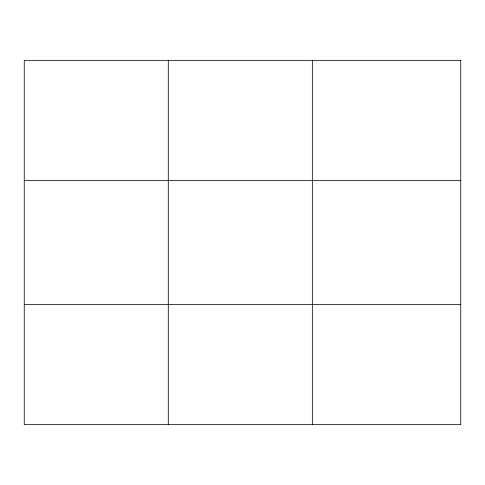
<?xml version="1.0" encoding="UTF-8"?>
<svg xmlns="http://www.w3.org/2000/svg" width="485" height="485" viewBox="0 0 485 485"><rect width="100%" height="100%" fill="white"/><g stroke="black" fill="none" stroke-linecap="round" stroke-linejoin="round"><path stroke-width="0.73" d="M168.295 424.654L168.295 60.346M312.34 424.654L312.34 60.346M24.25 180.572L460.75 180.572M24.25 304.428L460.75 304.428M460.75 60.346L460.75 424.654L24.25 424.654L24.25 60.346L460.75 60.346"/></g></svg>
